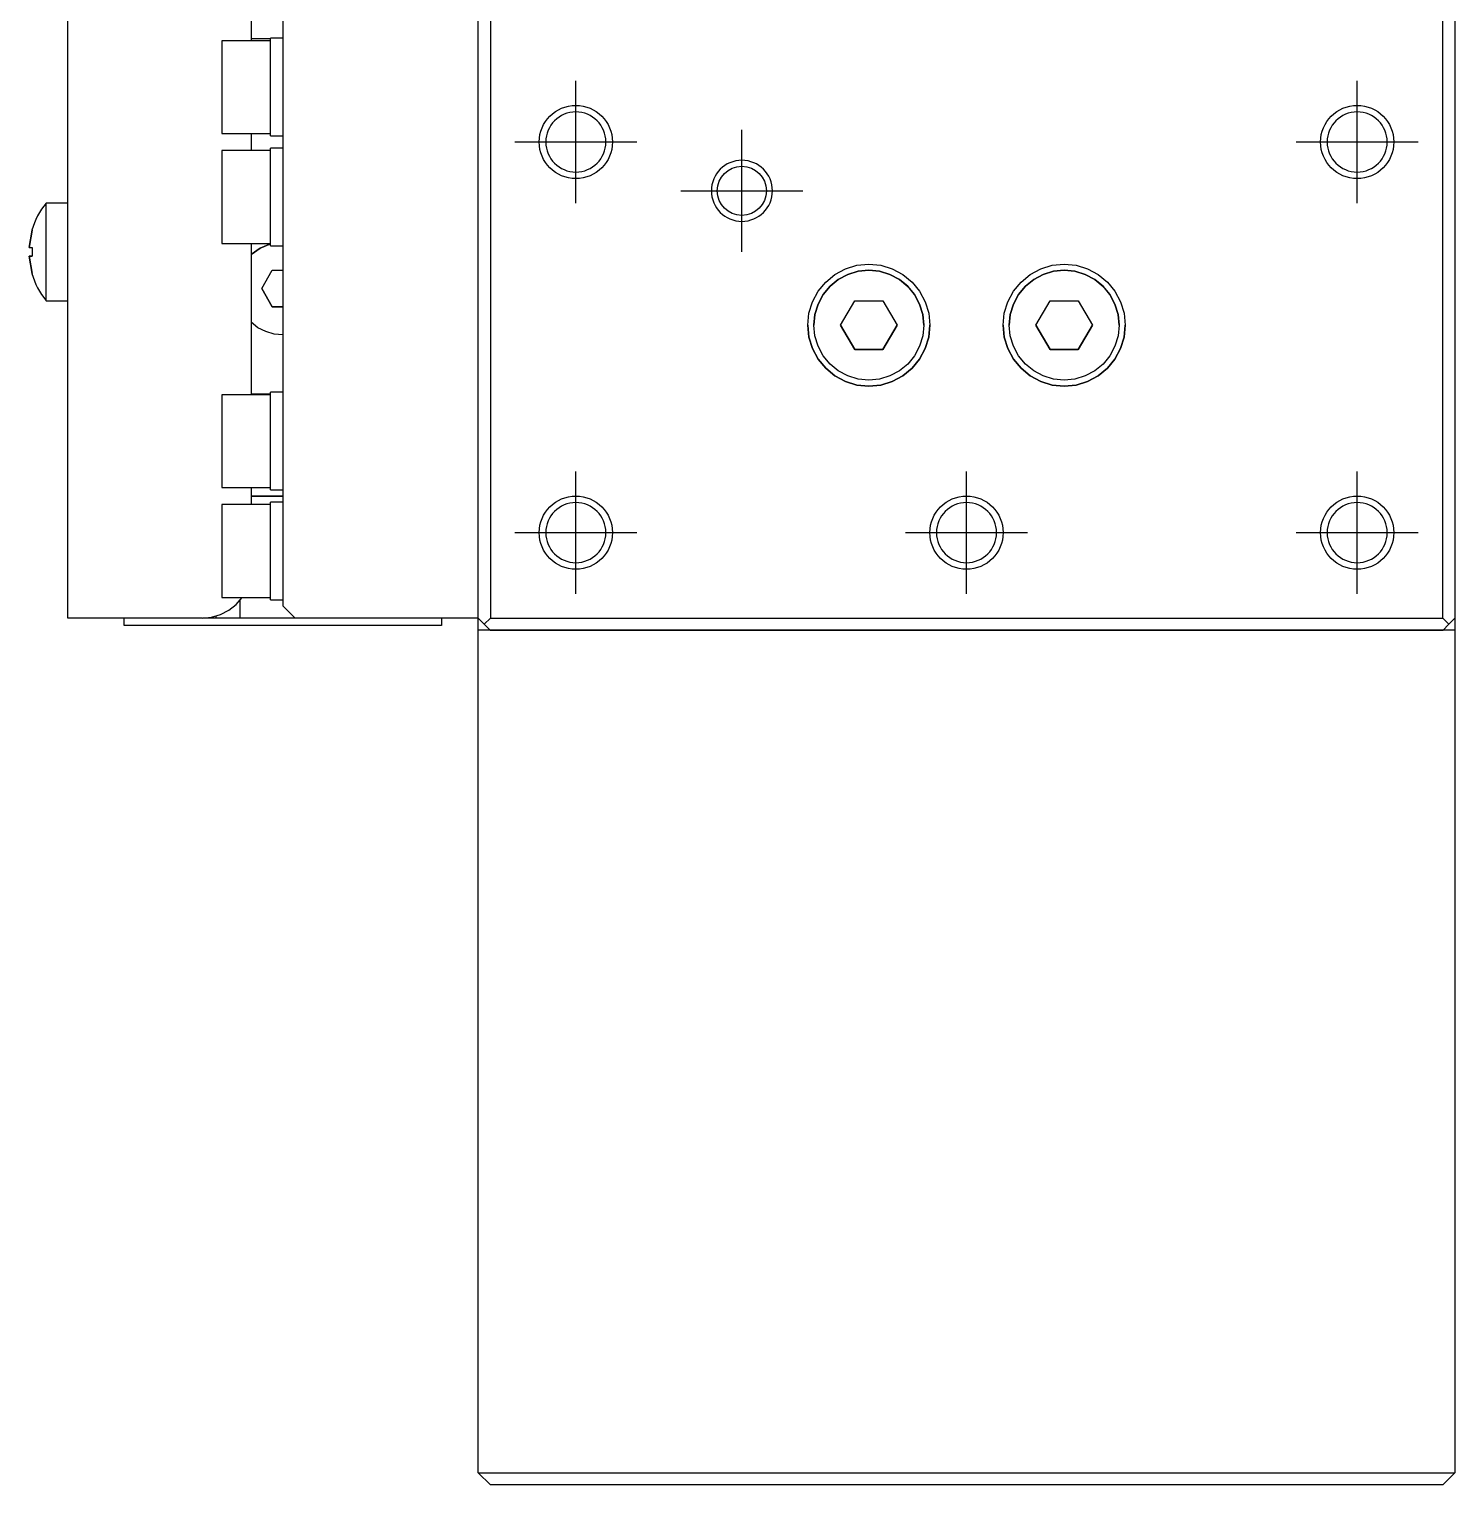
# Model space of a CAD drawing. Extents: x 0 to 698, y -8 to 617.
# Drawn here: x 275.5 to 333.9, y 10 to 69.6 of the extents above; entities that cross this region are included whole.
import ezdxf

# ---------------------------------------------------------------- set-up
doc = ezdxf.new("R2010")
doc.units = 0
doc.header["$LTSCALE"] = 0.5
doc.linetypes.add('CENTER', pattern=[50.8, 31.75, -6.35, 6.35, -6.35])
for name, color, linetype in [('MSM_CENTER', 1, 'CENTER'), ('MSM_CONTINUOUS', 7, 'CONTINUOUS'), ('MSM_NARROW', 5, 'CONTINUOUS')]:
    doc.layers.add(name, color=color, linetype=linetype)

msp = doc.modelspace()

# ---------------------------------------------------------------- linework, layer by layer
at = {"layer": 'MSM_CENTER'}
for p, q in [((297.896, 62.5), (297.896, 67.5)), ((329.896, 62.5), (329.896, 67.5)), ((295.396, 65), (300.396, 65)), ((304.696, 60.5), (304.696, 65.5)), ((327.396, 65), (332.396, 65)), ((302.196, 63), (307.196, 63)), ((297.896, 46.5), (297.896, 51.5)), ((313.896, 46.5), (313.896, 51.5)), ((329.896, 46.5), (329.896, 51.5)), ((295.396, 49), (300.396, 49)), ((311.396, 49), (316.396, 49)), ((327.396, 49), (332.396, 49))]:
    msp.add_line(p, q, dxfattribs=at)
at = {"layer": 'MSM_CONTINUOUS'}
for p, q in [((277.096, 45.499), (277.096, 104.499)), ((293.896, 45), (293.896, 84.498)), ((294.396, 84.497), (294.396, 45.497)), ((333.396, 45.497), (333.396, 84.497)), ((333.896, 84.498), (333.896, 45)), ((285.896, 83.998), (285.896, 45.998)), ((284.596, 75.348), (284.596, 69.148)), ((284.596, 69.245), (285.396, 69.245)), ((285.896, 69.248), (285.396, 69.248)), ((285.396, 65.248), (285.396, 69.248)), ((285.396, 69.148), (283.396, 69.148)), ((283.396, 69.148), (283.396, 65.348)), ((283.396, 65.348), (285.396, 65.348)), ((284.596, 65.348), (284.596, 64.648)), ((285.396, 65.248), (285.896, 65.248)), ((285.396, 64.648), (283.396, 64.648)), ((283.396, 64.648), (283.396, 60.848)), ((285.896, 64.748), (285.396, 64.748)), ((285.396, 60.748), (285.396, 64.748)), ((276.198, 58.499), (276.198, 62.499)), ((277.096, 62.499), (276.198, 62.499)), ((275.626, 61.386), (275.506, 60.679)), ((275.506, 60.679), (275.626, 61.386)), ((275.622, 61.388), (275.626, 61.386)), ((283.396, 60.848), (285.396, 60.848)), ((284.596, 60.848), (284.596, 54.648)), ((285.396, 60.833), (284.969, 60.658)), ((284.969, 60.658), (285.396, 60.832)), ((275.506, 60.679), (275.626, 60.679)), ((275.506, 60.319), (275.626, 60.319)), ((275.626, 59.613), (275.506, 60.319)), ((275.506, 60.319), (275.626, 59.613)), ((275.506, 60.319), (275.626, 60.319)), ((275.506, 60.319), (275.626, 60.319)), ((275.626, 60.319), (275.506, 60.319)), ((275.626, 60.679), (275.626, 60.319)), ((284.596, 60.385), (284.969, 60.658)), ((284.969, 60.658), (284.596, 60.385)), ((285.396, 60.748), (285.896, 60.748)), ((285.03, 58.999), (285.463, 59.749)), ((285.463, 59.749), (285.896, 59.749)), ((308.507, 59.576), (308.939, 59.807)), ((308.939, 59.807), (309.408, 59.949)), ((309.457, 59.705), (309.035, 59.577)), ((309.035, 59.576), (309.457, 59.704)), ((309.408, 59.949), (309.896, 59.997)), ((309.457, 59.704), (309.896, 59.748)), ((309.896, 59.748), (309.457, 59.705)), ((309.896, 59.997), (310.384, 59.949)), ((309.896, 59.748), (310.335, 59.704)), ((310.335, 59.705), (309.896, 59.748)), ((310.757, 59.577), (310.335, 59.705)), ((310.335, 59.704), (310.757, 59.576)), ((310.384, 59.949), (310.853, 59.807)), ((310.853, 59.807), (311.285, 59.576)), ((316.507, 59.576), (316.939, 59.807)), ((316.939, 59.807), (317.408, 59.949)), ((317.457, 59.705), (317.035, 59.577)), ((317.035, 59.576), (317.457, 59.704)), ((317.408, 59.949), (317.896, 59.997)), ((317.896, 59.748), (317.457, 59.705)), ((317.457, 59.704), (317.896, 59.748)), ((317.896, 59.997), (318.384, 59.949)), ((317.896, 59.748), (318.335, 59.704)), ((318.335, 59.705), (317.896, 59.748)), ((318.757, 59.577), (318.335, 59.705)), ((318.335, 59.704), (318.757, 59.576)), ((318.384, 59.949), (318.853, 59.807)), ((318.853, 59.807), (319.285, 59.576)), ((275.626, 59.613), (275.622, 59.611)), ((275.622, 59.611), (275.626, 59.613)), ((307.817, 58.886), (308.128, 59.265)), ((308.025, 58.748), (308.305, 59.089)), ((308.305, 59.089), (308.025, 58.748)), ((308.128, 59.265), (308.507, 59.576)), ((308.646, 59.369), (308.305, 59.089)), ((308.305, 59.089), (308.646, 59.368)), ((309.035, 59.577), (308.646, 59.369)), ((308.646, 59.368), (309.035, 59.576)), ((311.146, 59.369), (310.757, 59.577)), ((310.757, 59.576), (311.146, 59.368)), ((311.487, 59.089), (311.146, 59.369)), ((311.146, 59.368), (311.487, 59.088)), ((311.285, 59.576), (311.664, 59.265)), ((311.767, 58.748), (311.487, 59.089)), ((311.487, 59.088), (311.767, 58.747)), ((311.664, 59.265), (311.975, 58.886)), ((315.817, 58.886), (316.128, 59.265)), ((316.305, 59.089), (316.025, 58.748)), ((316.025, 58.748), (316.305, 59.089)), ((316.128, 59.265), (316.507, 59.576)), ((316.646, 59.369), (316.305, 59.089)), ((316.305, 59.089), (316.646, 59.368)), ((317.035, 59.577), (316.646, 59.369)), ((316.646, 59.368), (317.035, 59.576)), ((319.146, 59.369), (318.757, 59.577)), ((318.757, 59.576), (319.146, 59.368)), ((319.487, 59.089), (319.146, 59.369)), ((319.146, 59.368), (319.487, 59.088)), ((319.285, 59.576), (319.664, 59.265)), ((319.767, 58.748), (319.487, 59.089)), ((319.487, 59.088), (319.767, 58.747)), ((319.664, 59.265), (319.975, 58.886)), ((276.198, 58.499), (277.096, 58.499)), ((285.463, 58.249), (285.03, 58.999)), ((285.03, 58.999), (285.463, 58.249)), ((307.444, 57.985), (307.586, 58.454)), ((307.586, 58.454), (307.817, 58.886)), ((307.817, 58.359), (308.025, 58.748)), ((308.025, 58.748), (307.817, 58.359)), ((308.741, 57.498), (309.319, 58.498)), ((309.319, 58.498), (310.473, 58.498)), ((310.473, 58.498), (311.051, 57.498)), ((311.975, 58.359), (311.767, 58.748)), ((311.767, 58.747), (311.975, 58.358)), ((311.975, 58.886), (312.206, 58.454)), ((312.206, 58.454), (312.348, 57.985)), ((315.444, 57.985), (315.586, 58.454)), ((315.586, 58.454), (315.817, 58.886)), ((316.025, 58.748), (315.817, 58.359)), ((315.817, 58.359), (316.025, 58.748)), ((316.741, 57.498), (317.319, 58.498)), ((317.319, 58.498), (318.473, 58.498)), ((318.473, 58.498), (319.051, 57.498)), ((319.975, 58.359), (319.767, 58.748)), ((319.767, 58.747), (319.975, 58.358)), ((319.975, 58.886), (320.206, 58.454)), ((320.206, 58.454), (320.348, 57.985)), ((285.896, 58.249), (285.463, 58.249)), ((285.463, 58.249), (285.463, 58.249)), ((285.463, 58.249), (285.896, 58.249)), ((307.396, 57.497), (307.444, 57.985)), ((307.646, 57.498), (307.689, 57.937)), ((307.689, 57.937), (307.646, 57.498)), ((307.689, 57.937), (307.817, 58.359)), ((307.817, 58.359), (307.689, 57.937)), ((312.103, 57.937), (311.975, 58.359)), ((311.975, 58.358), (312.103, 57.936)), ((312.146, 57.498), (312.103, 57.937)), ((312.103, 57.936), (312.146, 57.497)), ((312.348, 57.985), (312.396, 57.497)), ((315.396, 57.497), (315.444, 57.985)), ((315.689, 57.937), (315.646, 57.498)), ((315.646, 57.498), (315.689, 57.937)), ((315.817, 58.359), (315.689, 57.937)), ((315.689, 57.937), (315.817, 58.359)), ((320.103, 57.937), (319.975, 58.359)), ((319.975, 58.358), (320.103, 57.936)), ((320.146, 57.498), (320.103, 57.937)), ((320.103, 57.936), (320.146, 57.497)), ((320.348, 57.985), (320.396, 57.497)), ((284.878, 57.395), (284.596, 57.614)), ((285.197, 57.233), (284.878, 57.395)), ((307.396, 57.498), (307.444, 57.01)), ((307.444, 57.01), (307.396, 57.497)), ((307.646, 57.498), (307.646, 57.498)), ((307.689, 57.059), (307.646, 57.498)), ((309.319, 56.498), (308.741, 57.498)), ((308.741, 57.498), (309.319, 56.498)), ((310.473, 56.498), (311.051, 57.498)), ((311.051, 57.498), (310.473, 56.498)), ((312.146, 57.497), (312.103, 57.058)), ((312.146, 57.497), (312.146, 57.498)), ((312.348, 57.01), (312.396, 57.498)), ((312.396, 57.497), (312.348, 57.01)), ((315.396, 57.498), (315.444, 57.01)), ((315.444, 57.01), (315.396, 57.497)), ((315.646, 57.498), (315.646, 57.498)), ((315.689, 57.059), (315.646, 57.498)), ((316.741, 57.498), (317.319, 56.498)), ((317.319, 56.498), (316.741, 57.498)), ((318.473, 56.498), (319.051, 57.498)), ((319.051, 57.498), (318.473, 56.498)), ((320.146, 57.497), (320.103, 57.058)), ((320.146, 57.497), (320.146, 57.498)), ((320.348, 57.01), (320.396, 57.498)), ((320.396, 57.497), (320.348, 57.01)), ((285.54, 57.133), (285.197, 57.233)), ((285.896, 57.099), (285.54, 57.133)), ((307.444, 57.01), (307.586, 56.541)), ((307.586, 56.541), (307.444, 57.01)), ((307.817, 56.637), (307.689, 57.059)), ((312.103, 57.058), (311.975, 56.636)), ((312.206, 56.541), (312.348, 57.01)), ((312.348, 57.01), (312.206, 56.541)), ((315.586, 56.541), (315.444, 57.01)), ((315.444, 57.01), (315.586, 56.541)), ((315.817, 56.637), (315.689, 57.059)), ((320.103, 57.058), (319.975, 56.636)), ((320.348, 57.01), (320.206, 56.541)), ((320.206, 56.541), (320.348, 57.01)), ((307.586, 56.541), (307.817, 56.109)), ((307.817, 56.109), (307.586, 56.541)), ((308.025, 56.248), (307.817, 56.637)), ((307.817, 56.109), (308.128, 55.73)), ((308.128, 55.73), (307.817, 56.109)), ((308.305, 55.907), (308.025, 56.248)), ((309.319, 56.498), (310.473, 56.498)), ((310.473, 56.498), (309.319, 56.498)), ((309.319, 56.498), (309.319, 56.498)), ((310.473, 56.498), (310.473, 56.498)), ((311.767, 56.247), (311.487, 55.906)), ((311.664, 55.73), (311.975, 56.109)), ((311.975, 56.108), (311.664, 55.73)), ((311.975, 56.636), (311.767, 56.247)), ((311.975, 56.109), (312.206, 56.541)), ((312.206, 56.541), (311.975, 56.108)), ((315.817, 56.109), (315.586, 56.541)), ((315.586, 56.541), (315.817, 56.109)), ((316.025, 56.248), (315.817, 56.637)), ((316.128, 55.73), (315.817, 56.109)), ((315.817, 56.109), (316.128, 55.73)), ((316.305, 55.907), (316.025, 56.248)), ((317.319, 56.498), (317.319, 56.498)), ((317.319, 56.498), (318.473, 56.498)), ((318.473, 56.498), (317.319, 56.498)), ((318.473, 56.498), (318.473, 56.498)), ((319.767, 56.247), (319.487, 55.906)), ((319.664, 55.73), (319.975, 56.109)), ((319.975, 56.108), (319.664, 55.73)), ((319.975, 56.636), (319.767, 56.247)), ((320.206, 56.541), (319.975, 56.108)), ((319.975, 56.109), (320.206, 56.541)), ((308.128, 55.73), (308.507, 55.419)), ((308.507, 55.419), (308.128, 55.73)), ((308.646, 55.627), (308.305, 55.907)), ((309.035, 55.419), (308.646, 55.627)), ((311.146, 55.627), (310.757, 55.419)), ((311.487, 55.906), (311.146, 55.627)), ((311.285, 55.419), (311.664, 55.73)), ((311.664, 55.73), (311.285, 55.419)), ((316.507, 55.419), (316.128, 55.73)), ((316.128, 55.73), (316.507, 55.419)), ((316.646, 55.627), (316.305, 55.907)), ((317.035, 55.419), (316.646, 55.627)), ((319.146, 55.627), (318.757, 55.419)), ((319.487, 55.906), (319.146, 55.627)), ((319.664, 55.73), (319.285, 55.419)), ((319.285, 55.419), (319.664, 55.73)), ((308.507, 55.419), (308.939, 55.188)), ((308.939, 55.188), (308.507, 55.419)), ((308.939, 55.188), (309.408, 55.046)), ((309.408, 55.046), (308.939, 55.188)), ((309.457, 55.291), (309.035, 55.419)), ((309.408, 55.046), (309.896, 54.998)), ((309.896, 54.997), (309.408, 55.046)), ((309.896, 55.248), (309.457, 55.291)), ((310.335, 55.291), (309.896, 55.248)), ((309.896, 54.998), (310.384, 55.046)), ((310.384, 55.045), (309.896, 54.997)), ((310.757, 55.419), (310.335, 55.291)), ((310.384, 55.046), (310.853, 55.188)), ((310.853, 55.188), (310.384, 55.045)), ((310.853, 55.188), (311.285, 55.419)), ((311.285, 55.419), (310.853, 55.188)), ((316.939, 55.188), (316.507, 55.419)), ((316.507, 55.419), (316.939, 55.188)), ((317.408, 55.046), (316.939, 55.188)), ((316.939, 55.188), (317.408, 55.046)), ((317.457, 55.291), (317.035, 55.419)), ((317.896, 54.997), (317.408, 55.046)), ((317.408, 55.046), (317.896, 54.998)), ((317.896, 55.248), (317.457, 55.291)), ((318.335, 55.291), (317.896, 55.248)), ((317.896, 54.998), (318.384, 55.046)), ((318.384, 55.045), (317.896, 54.997)), ((318.757, 55.419), (318.335, 55.291)), ((318.853, 55.188), (318.384, 55.045)), ((318.384, 55.046), (318.853, 55.188)), ((319.285, 55.419), (318.853, 55.188)), ((318.853, 55.188), (319.285, 55.419)), ((285.396, 54.648), (283.396, 54.648)), ((283.396, 54.648), (283.396, 50.848)), ((285.396, 54.665), (284.596, 54.665)), ((285.396, 54.665), (284.596, 54.665)), ((285.396, 54.665), (284.596, 54.665)), ((285.896, 54.748), (285.396, 54.748)), ((285.396, 50.748), (285.396, 54.748)), ((283.396, 50.848), (285.396, 50.848)), ((284.596, 50.848), (284.596, 50.148)), ((285.396, 50.748), (285.896, 50.748)), ((285.396, 50.148), (283.396, 50.148)), ((283.396, 50.148), (283.396, 46.348)), ((284.596, 50.5), (285.896, 50.5)), ((285.896, 50.499), (284.596, 50.499)), ((285.896, 50.248), (285.396, 50.248)), ((285.396, 46.248), (285.396, 50.248)), ((283.396, 46.348), (285.396, 46.348)), ((283.683, 45.82), (283.983, 46.057)), ((283.983, 46.057), (284.232, 46.348)), ((284.146, 45.498), (284.146, 46.234)), ((285.396, 46.248), (285.896, 46.248)), ((285.896, 45.998), (286.396, 45.498)), ((277.119, 45.498), (277.096, 45.499)), ((277.187, 45.498), (277.119, 45.498)), ((277.298, 45.498), (277.187, 45.498)), ((277.447, 45.498), (277.298, 45.498)), ((277.629, 45.498), (277.447, 45.498)), ((277.837, 45.498), (277.629, 45.498)), ((278.062, 45.498), (277.837, 45.498)), ((278.296, 45.498), (278.062, 45.498)), ((282.596, 45.498), (278.296, 45.498)), ((279.396, 45.2), (279.396, 45.498)), ((282.596, 45.498), (282.977, 45.535)), ((283.146, 45.499), (282.62, 45.499)), ((282.977, 45.535), (283.344, 45.643)), ((283.146, 45.575), (283.146, 45.498)), ((284.146, 45.498), (283.146, 45.498)), ((283.344, 45.643), (283.683, 45.82)), ((286.394, 45.499), (284.146, 45.499)), ((293.896, 45.498), (286.396, 45.498)), ((292.396, 45.498), (292.396, 45.2)), ((294.146, 45.248), (293.896, 45.498)), ((294.146, 45.248), (294.396, 45.497)), ((294.396, 45.497), (333.396, 45.497)), ((333.396, 45.497), (333.646, 45.248)), ((333.896, 45.498), (333.646, 45.248)), ((292.396, 45.2), (279.396, 45.2)), ((294.394, 45), (293.896, 45)), ((293.896, 10.5), (293.896, 45)), ((293.896, 45), (293.896, 45)), ((294.393, 45), (293.896, 45)), ((333.896, 45), (293.896, 45)), ((294.396, 44.998), (294.146, 45.248)), ((333.396, 44.998), (294.396, 44.998)), ((333.646, 45.248), (333.396, 44.998)), ((333.896, 45), (333.398, 45)), ((333.896, 45), (333.399, 45)), ((333.896, 45), (333.896, 45)), ((333.896, 45), (333.896, 10.5)), ((294.396, 10), (293.896, 10.5)), ((293.896, 10.5), (333.896, 10.5)), ((333.896, 10.5), (333.396, 10)), ((333.396, 10), (294.396, 10))]:
    msp.add_line(p, q, dxfattribs=at)
at = {"layer": 'MSM_CONTINUOUS', "extrusion": (0, 0, -1)}
for centre in [(-297.896, 65), (-329.896, 65), (-297.896, 49), (-313.896, 49), (-329.896, 49)]:
    msp.add_circle(centre, 1.23, dxfattribs=at)
at = {"layer": 'MSM_CONTINUOUS'}
msp.add_circle((304.696, 63), 1.006, dxfattribs=at)
for start, end in [(141.31781, 163.87747), (196.12253, 218.68219)]:
    msp.add_arc((278.696, 60.499), 3.2, start, end, dxfattribs=at)
at = {"layer": 'MSM_NARROW'}
for centre in [(297.896, 65), (329.896, 65), (297.896, 49), (313.896, 49), (329.896, 49)]:
    msp.add_circle(centre, 1.5, dxfattribs=at)
at = {"layer": 'MSM_NARROW', "extrusion": (0, 0, -1)}
msp.add_circle((-304.696, 63), 1.25, dxfattribs=at)

doc.saveas('drawing.dxf')
